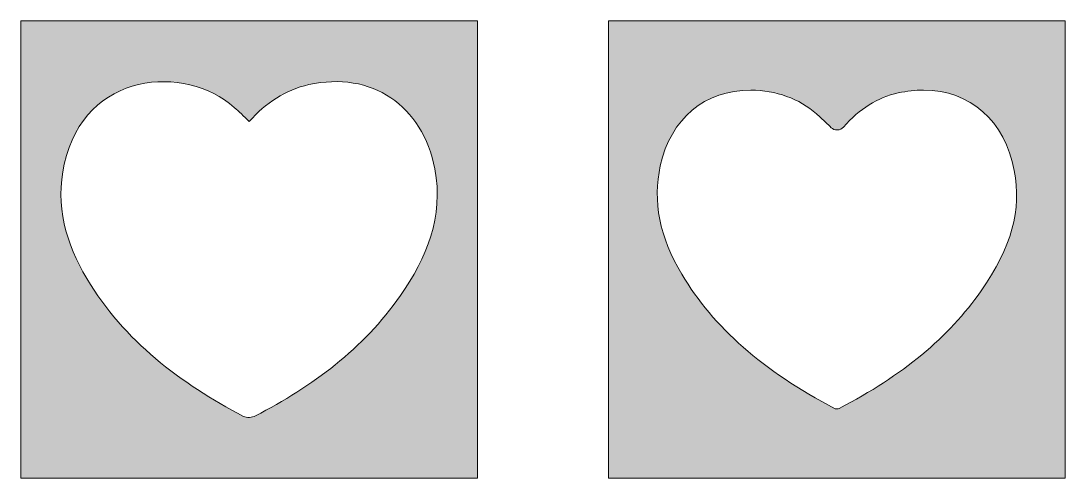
# Model space of a CAD drawing. Extents: x 259 to 1424, y -885 to -136.
# Drawn here: x 259 to 1000, y -460 to -136 of the extents above; entities that cross this region are included whole.
import ezdxf

# ---------------------------------------------------------------- set-up
doc = ezdxf.new("R2010")
doc.units = 0
doc.header["$MEASUREMENT"] = 0
doc.layers.add('Layer 1', color=7, linetype='Continuous', lineweight=0)

msp = doc.modelspace()

# ---------------------------------------------------------------- hatches: boundary and pattern name
at = {"layer": 'Layer 1', "true_color": 0x222a39, "transparency": 33554687}
h = msp.add_hatch(color=179, dxfattribs=at)
h.dxf.hatch_style = 2
edge = h.paths.add_edge_path()
edge.add_spline(control_points=[(528.31, -330.35), (501.93, -368.13), (465.86, -394.65), (425.37, -415.56), (423.07, -416.75), (419.15, -417.08), (416.98, -415.93), (372.08, -392.33), (332.3, -362.69), (305.74, -318.27), (290.78, -293.24), (283.24, -266.65), (289.75, -237.06), (304.29, -170.94), (375.62, -166.23), (410.44, -196.96), (413.77, -199.89), (416.93, -203.01), (421.09, -206.91), (432.77, -193.72), (446.53, -184.52), (463.23, -180.81), (507.8, -170.9), (544.22, -195.54), (552.75, -240.58), (559.19, -274.58), (547.02, -303.54), (528.31, -330.35)], knot_values=[0, 0, 0, 0, 1, 1, 1, 2, 2, 2, 3, 3, 3, 4, 4, 4, 5, 5, 5, 6, 6, 6, 7, 7, 7, 8, 8, 8, 9, 9, 9, 9], degree=3, periodic=0)
edge = h.paths.add_edge_path()
edge.add_spline(control_points=[(258.94, -135.63), (258.94, -135.63), (258.94, -459.65), (258.94, -459.65), (258.94, -459.65), (582.95, -459.65), (582.95, -459.65), (582.95, -459.65), (582.95, -135.63), (582.95, -135.63), (582.95, -135.63), (258.94, -135.63), (258.94, -135.63)], knot_values=[0, 0, 0, 0, 1, 1, 1, 2, 2, 2, 3, 3, 3, 4, 4, 4, 4], degree=3, periodic=0)
at = {"layer": 'Layer 1', "true_color": 0x000000, "transparency": 33554687}
h = msp.add_hatch(color=18, dxfattribs=at)
h.dxf.hatch_style = 2
edge = h.paths.add_edge_path()
edge.add_spline(control_points=[(940.57, -326.92), (917.59, -359.82), (884.63, -387.08), (839.8, -410.24), (839.49, -410.39), (838.63, -410.65), (837.63, -410.65), (837.23, -410.65), (836.96, -410.6), (836.85, -410.57), (785.34, -383.47), (750.77, -353.16), (728.07, -315.2), (712.24, -288.72), (707.24, -263.58), (712.79, -238.35), (720.18, -204.76), (744.24, -184.71), (777.16, -184.71), (794.64, -184.71), (811.59, -190.81), (823.65, -201.46), (825.78, -203.34), (827.86, -205.32), (830.27, -207.6), (831.49, -208.76), (832.77, -209.98), (834.17, -211.29), (835.29, -212.33), (836.75, -212.91), (838.27, -212.91), (838.37, -212.91), (838.46, -212.91), (838.55, -212.9), (840.17, -212.83), (841.69, -212.1), (842.76, -210.89), (854.31, -197.85), (867.05, -189.93), (881.71, -186.67), (887.77, -185.32), (893.79, -184.63), (899.58, -184.63), (932.67, -184.63), (957.37, -206.5), (964.03, -241.7), (969.35, -269.77), (962.12, -296.05), (940.57, -326.92)], knot_values=[0, 0, 0, 0, 1, 1, 1, 2, 2, 2, 3, 3, 3, 4, 4, 4, 5, 5, 5, 6, 6, 6, 7, 7, 7, 8, 8, 8, 9, 9, 9, 10, 10, 10, 11, 11, 11, 12, 12, 12, 13, 13, 13, 14, 14, 14, 15, 15, 15, 16, 16, 16, 16], degree=3, periodic=0)
edge = h.paths.add_edge_path()
edge.add_spline(control_points=[(676.12, -135.63), (676.12, -135.63), (676.12, -459.65), (676.12, -459.65), (676.12, -459.65), (1000.13, -459.65), (1000.13, -459.65), (1000.13, -459.65), (1000.13, -135.63), (1000.13, -135.63), (1000.13, -135.63), (676.12, -135.63), (676.12, -135.63)], knot_values=[0, 0, 0, 0, 1, 1, 1, 2, 2, 2, 3, 3, 3, 4, 4, 4, 4], degree=3, periodic=0)

# ---------------------------------------------------------------- linework, layer by layer
at = {"layer": 'Layer 1'}
for points, knots in [([(258.94, -135.63), (258.94, -135.63), (258.94, -459.65), (258.94, -459.65), (258.94, -459.65), (582.95, -459.65), (582.95, -459.65), (582.95, -459.65), (582.95, -135.63), (582.95, -135.63), (582.95, -135.63), (258.94, -135.63), (258.94, -135.63)], [0, 0, 0, 0, 1, 1, 1, 2, 2, 2, 3, 3, 3, 4, 4, 4, 4]), ([(676.12, -135.63), (676.12, -135.63), (676.12, -459.65), (676.12, -459.65), (676.12, -459.65), (1000.13, -459.65), (1000.13, -459.65), (1000.13, -459.65), (1000.13, -135.63), (1000.13, -135.63), (1000.13, -135.63), (676.12, -135.63), (676.12, -135.63)], [0, 0, 0, 0, 1, 1, 1, 2, 2, 2, 3, 3, 3, 4, 4, 4, 4]), ([(528.31, -330.35), (501.93, -368.13), (465.86, -394.65), (425.37, -415.56), (423.07, -416.75), (419.15, -417.08), (416.98, -415.93), (372.08, -392.33), (332.3, -362.69), (305.74, -318.27), (290.78, -293.24), (283.24, -266.65), (289.75, -237.06), (304.29, -170.94), (375.62, -166.23), (410.44, -196.96), (413.77, -199.89), (416.93, -203.01), (421.09, -206.91), (432.77, -193.72), (446.53, -184.52), (463.23, -180.81), (507.8, -170.9), (544.22, -195.54), (552.75, -240.58), (559.19, -274.58), (547.02, -303.54), (528.31, -330.35)], [0, 0, 0, 0, 1, 1, 1, 2, 2, 2, 3, 3, 3, 4, 4, 4, 5, 5, 5, 6, 6, 6, 7, 7, 7, 8, 8, 8, 9, 9, 9, 9]), ([(940.57, -326.92), (917.59, -359.82), (884.63, -387.08), (839.8, -410.24), (839.49, -410.39), (838.63, -410.65), (837.63, -410.65), (837.23, -410.65), (836.96, -410.6), (836.85, -410.57), (785.34, -383.47), (750.77, -353.16), (728.07, -315.2), (712.24, -288.72), (707.24, -263.58), (712.79, -238.35), (720.18, -204.76), (744.24, -184.71), (777.16, -184.71), (794.64, -184.71), (811.59, -190.81), (823.65, -201.46), (825.78, -203.34), (827.86, -205.32), (830.27, -207.6), (831.49, -208.76), (832.77, -209.98), (834.17, -211.29), (835.29, -212.33), (836.75, -212.91), (838.27, -212.91), (838.37, -212.91), (838.46, -212.91), (838.55, -212.9), (840.17, -212.83), (841.69, -212.1), (842.76, -210.89), (854.31, -197.85), (867.05, -189.93), (881.71, -186.67), (887.77, -185.32), (893.79, -184.63), (899.58, -184.63), (932.67, -184.63), (957.37, -206.5), (964.03, -241.7), (969.35, -269.77), (962.12, -296.05), (940.57, -326.92)], [0, 0, 0, 0, 1, 1, 1, 2, 2, 2, 3, 3, 3, 4, 4, 4, 5, 5, 5, 6, 6, 6, 7, 7, 7, 8, 8, 8, 9, 9, 9, 10, 10, 10, 11, 11, 11, 12, 12, 12, 13, 13, 13, 14, 14, 14, 15, 15, 15, 16, 16, 16, 16])]:
    msp.add_open_spline(points, degree=3, knots=knots, dxfattribs=at)

doc.saveas('drawing.dxf')
